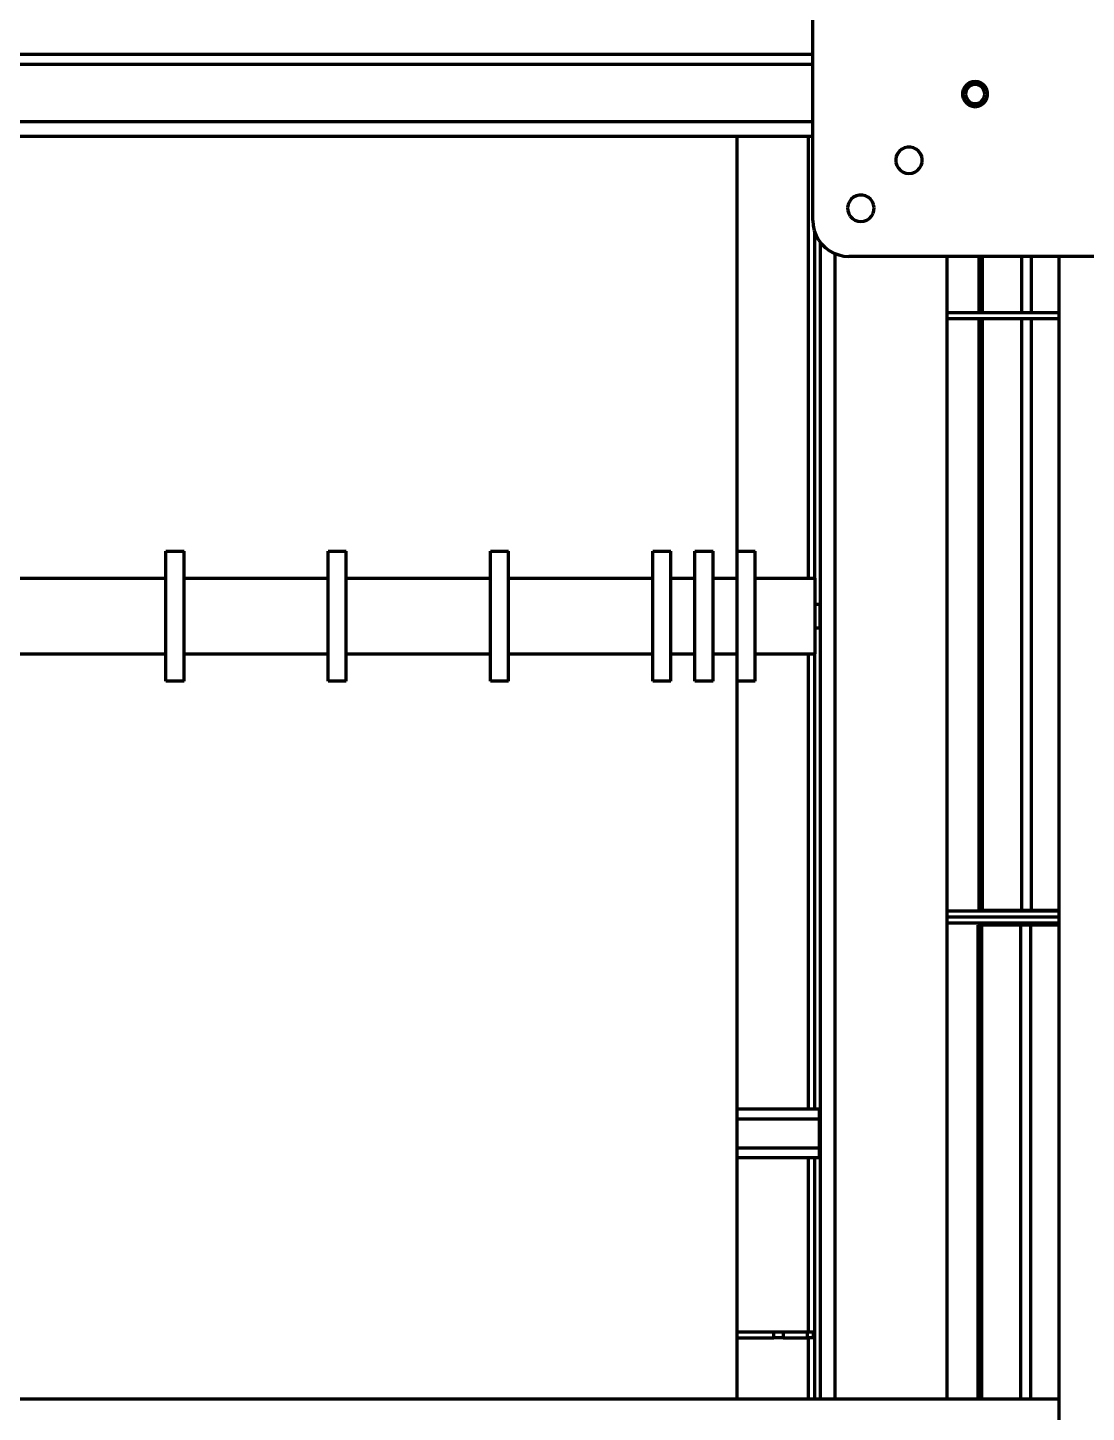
# Model space of a CAD drawing. Header units: millimetres. Extents: x 0 to 594, y 0 to 420.
# Drawn here: x 62.24 to 79.85, y 348.16 to 371.18 of the extents above; entities that cross this region are included whole.
import ezdxf

# ---------------------------------------------------------------- set-up
doc = ezdxf.new("R2010")
doc.units = ezdxf.units.MM

msp = doc.modelspace()

# ---------------------------------------------------------------- linework, layer by layer
at = {"color": 1, "lineweight": 70}
for p, q in [((75.3, 367.98), (75.3, 374.78)), ((75.3, 370.74), (48.78, 370.74)), ((48.78, 370.58), (75.3, 370.58)), ((48.78, 370.58), (75.3, 370.58)), ((48.78, 370.58), (75.3, 370.58)), ((77.861, 370.238), (77.827, 370.2)), ((77.835, 370.194), (77.867, 370.23)), ((77.902, 370.266), (77.861, 370.238)), ((77.867, 370.23), (77.907, 370.258)), ((77.95, 370.284), (77.902, 370.266)), ((77.907, 370.258), (77.952, 370.275)), ((77.957, 370.235), (77.917, 370.217)), ((78, 370.29), (77.95, 370.284)), ((77.952, 370.275), (78, 370.28)), ((78, 370.24), (77.957, 370.235)), ((78.05, 370.284), (78, 370.29)), ((78, 370.28), (78.048, 370.275)), ((78.043, 370.235), (78, 370.24)), ((78.083, 370.217), (78.043, 370.235)), ((78.048, 370.275), (78.093, 370.258)), ((78.098, 370.266), (78.05, 370.284)), ((78.093, 370.258), (78.133, 370.23)), ((78.139, 370.238), (78.098, 370.266)), ((78.133, 370.23), (78.165, 370.194)), ((78.173, 370.2), (78.139, 370.238)), ((77.804, 370.155), (77.792, 370.106)), ((77.792, 370.106), (77.792, 370.055)), ((77.792, 370.055), (77.804, 370.006)), ((77.801, 370.105), (77.813, 370.151)), ((77.801, 370.056), (77.801, 370.105)), ((77.813, 370.01), (77.801, 370.056)), ((77.827, 370.2), (77.804, 370.155)), ((77.804, 370.006), (77.827, 369.961)), ((77.813, 370.151), (77.835, 370.194)), ((77.835, 369.967), (77.813, 370.01)), ((77.843, 370.113), (77.84, 370.07)), ((77.84, 370.07), (77.849, 370.027)), ((77.858, 370.154), (77.843, 370.113)), ((77.849, 370.027), (77.869, 369.988)), ((77.883, 370.19), (77.858, 370.154)), ((77.917, 370.217), (77.883, 370.19)), ((78.117, 370.19), (78.083, 370.217)), ((78.142, 370.154), (78.117, 370.19)), ((78.131, 369.988), (78.151, 370.027)), ((78.157, 370.113), (78.142, 370.154)), ((78.151, 370.027), (78.16, 370.07)), ((78.16, 370.07), (78.157, 370.113)), ((78.165, 370.194), (78.187, 370.151)), ((78.187, 370.01), (78.165, 369.967)), ((78.196, 370.155), (78.173, 370.2)), ((78.173, 369.961), (78.196, 370.006)), ((78.187, 370.151), (78.199, 370.105)), ((78.199, 370.056), (78.187, 370.01)), ((78.208, 370.106), (78.196, 370.155)), ((78.196, 370.006), (78.208, 370.055)), ((78.199, 370.105), (78.199, 370.056)), ((78.208, 370.055), (78.208, 370.106)), ((77.827, 369.961), (77.861, 369.923)), ((77.867, 369.931), (77.835, 369.967)), ((77.861, 369.923), (77.902, 369.895)), ((77.907, 369.903), (77.867, 369.931)), ((77.869, 369.988), (77.899, 369.956)), ((77.899, 369.956), (77.936, 369.934)), ((77.902, 369.895), (77.95, 369.877)), ((77.952, 369.886), (77.907, 369.903)), ((77.936, 369.934), (77.978, 369.922)), ((77.95, 369.877), (78, 369.87)), ((78, 369.88), (77.952, 369.886)), ((77.978, 369.922), (78.022, 369.922)), ((78.048, 369.886), (78, 369.88)), ((78, 369.87), (78.05, 369.877)), ((78.022, 369.922), (78.064, 369.934)), ((78.093, 369.903), (78.048, 369.886)), ((78.05, 369.877), (78.098, 369.895)), ((78.064, 369.934), (78.101, 369.956)), ((78.133, 369.931), (78.093, 369.903)), ((78.098, 369.895), (78.139, 369.923)), ((78.101, 369.956), (78.131, 369.988)), ((78.165, 369.967), (78.133, 369.931)), ((78.139, 369.923), (78.173, 369.961)), ((75.3, 369.62), (48.78, 369.62)), ((48.78, 369.38), (75.3, 369.38)), ((74.04, 362.48), (74.04, 369.38)), ((75.23, 362.03), (75.23, 369.38)), ((76.709, 369.09), (76.689, 369.044)), ((76.74, 369.131), (76.709, 369.09)), ((76.779, 369.164), (76.74, 369.131)), ((76.825, 369.187), (76.779, 369.164)), ((76.874, 369.199), (76.825, 369.187)), ((76.926, 369.199), (76.874, 369.199)), ((76.975, 369.187), (76.926, 369.199)), ((77.021, 369.164), (76.975, 369.187)), ((77.06, 369.131), (77.021, 369.164)), ((77.091, 369.09), (77.06, 369.131)), ((77.111, 369.044), (77.091, 369.09)), ((76.689, 369.044), (76.68, 368.993)), ((76.68, 368.993), (76.683, 368.942)), ((76.683, 368.942), (76.698, 368.893)), ((76.698, 368.893), (76.724, 368.849)), ((76.724, 368.849), (76.759, 368.812)), ((77.041, 368.812), (77.076, 368.849)), ((77.076, 368.849), (77.102, 368.893)), ((77.102, 368.893), (77.117, 368.942)), ((77.12, 368.993), (77.111, 369.044)), ((77.117, 368.942), (77.12, 368.993)), ((76.759, 368.812), (76.801, 368.784)), ((76.801, 368.784), (76.849, 368.766)), ((76.849, 368.766), (76.9, 368.76)), ((76.9, 368.76), (76.951, 368.766)), ((76.951, 368.766), (76.999, 368.784)), ((76.999, 368.784), (77.041, 368.812)), ((76.025, 368.387), (75.979, 368.364)), ((76.074, 368.399), (76.025, 368.387)), ((76.126, 368.399), (76.074, 368.399)), ((76.175, 368.387), (76.126, 368.399)), ((76.221, 368.364), (76.175, 368.387)), ((75.889, 368.244), (75.88, 368.193)), ((75.88, 368.193), (75.883, 368.142)), ((75.909, 368.29), (75.889, 368.244)), ((75.94, 368.331), (75.909, 368.29)), ((75.979, 368.364), (75.94, 368.331)), ((76.26, 368.331), (76.221, 368.364)), ((76.291, 368.29), (76.26, 368.331)), ((76.311, 368.244), (76.291, 368.29)), ((76.32, 368.193), (76.311, 368.244)), ((76.317, 368.142), (76.32, 368.193)), ((75.3, 367.98), (75.306, 367.895)), ((75.883, 368.142), (75.898, 368.093)), ((75.898, 368.093), (75.924, 368.049)), ((75.924, 368.049), (75.959, 368.012)), ((75.959, 368.012), (76.001, 367.984)), ((76.001, 367.984), (76.049, 367.966)), ((76.049, 367.966), (76.1, 367.96)), ((76.1, 367.96), (76.151, 367.966)), ((76.151, 367.966), (76.199, 367.984)), ((76.199, 367.984), (76.241, 368.012)), ((76.241, 368.012), (76.276, 368.049)), ((76.276, 368.049), (76.302, 368.093)), ((76.302, 368.093), (76.317, 368.142)), ((75.306, 367.895), (75.324, 367.811)), ((75.324, 367.811), (75.354, 367.731)), ((75.33, 367.793), (75.33, 362.03)), ((75.354, 367.731), (75.395, 367.656)), ((75.395, 367.656), (75.447, 367.588)), ((75.43, 348.38), (75.43, 367.608)), ((75.447, 367.588), (75.507, 367.527)), ((75.507, 367.527), (75.576, 367.476)), ((75.576, 367.476), (75.651, 367.435)), ((75.651, 367.435), (75.731, 367.405)), ((75.67, 348.38), (75.67, 367.426)), ((75.731, 367.405), (75.815, 367.387)), ((75.815, 367.387), (75.9, 367.38)), ((82.7, 367.38), (75.9, 367.38)), ((77.53, 367.38), (77.53, 348.38)), ((78.06, 367.38), (78.06, 366.45)), ((78.077, 367.38), (78.077, 366.45)), ((78.118, 367.38), (78.118, 366.45)), ((78.769, 367.38), (78.769, 366.45)), ((78.934, 367.38), (78.934, 366.45)), ((79.4, 330.38), (79.4, 367.38)), ((77.53, 366.45), (79.4, 366.45)), ((77.53, 366.35), (79.4, 366.35)), ((78.06, 366.35), (78.06, 356.51)), ((78.077, 366.35), (78.077, 356.51)), ((78.118, 366.35), (78.118, 356.51)), ((78.769, 366.35), (78.769, 356.51)), ((78.934, 366.35), (78.934, 356.51)), ((64.54, 362.453), (64.54, 362.48)), ((64.54, 362.48), (64.84, 362.48)), ((64.54, 362.374), (64.54, 362.453)), ((64.84, 362.453), (64.84, 362.48)), ((64.84, 362.374), (64.84, 362.453)), ((67.24, 362.453), (67.24, 362.48)), ((67.24, 362.48), (67.54, 362.48)), ((67.24, 362.374), (67.24, 362.453)), ((67.54, 362.453), (67.54, 362.48)), ((67.54, 362.374), (67.54, 362.453)), ((69.94, 362.453), (69.94, 362.48)), ((69.94, 362.48), (70.24, 362.48)), ((69.94, 362.374), (69.94, 362.453)), ((70.24, 362.453), (70.24, 362.48)), ((70.24, 362.374), (70.24, 362.453)), ((72.64, 362.453), (72.64, 362.48)), ((72.64, 362.48), (72.94, 362.48)), ((72.64, 362.374), (72.64, 362.453)), ((72.94, 362.453), (72.94, 362.48)), ((72.94, 362.374), (72.94, 362.453)), ((73.34, 362.453), (73.34, 362.48)), ((73.34, 362.48), (73.64, 362.48)), ((73.34, 362.374), (73.34, 362.453)), ((73.64, 362.453), (73.64, 362.48)), ((73.64, 362.374), (73.64, 362.453)), ((74.04, 362.453), (74.04, 362.48)), ((74.04, 362.48), (74.34, 362.48)), ((74.04, 362.374), (74.04, 362.453)), ((74.34, 362.453), (74.34, 362.48)), ((74.34, 362.374), (74.34, 362.453)), ((64.54, 362.245), (64.54, 362.374)), ((64.54, 362.074), (64.54, 362.245)), ((64.84, 362.245), (64.84, 362.374)), ((64.84, 362.074), (64.84, 362.245)), ((67.24, 362.245), (67.24, 362.374)), ((67.24, 362.074), (67.24, 362.245)), ((67.54, 362.245), (67.54, 362.374)), ((67.54, 362.074), (67.54, 362.245)), ((69.94, 362.245), (69.94, 362.374)), ((69.94, 362.074), (69.94, 362.245)), ((70.24, 362.245), (70.24, 362.374)), ((70.24, 362.074), (70.24, 362.245)), ((72.64, 362.245), (72.64, 362.374)), ((72.64, 362.074), (72.64, 362.245)), ((72.94, 362.245), (72.94, 362.374)), ((72.94, 362.074), (72.94, 362.245)), ((73.34, 362.245), (73.34, 362.374)), ((73.34, 362.074), (73.34, 362.245)), ((73.64, 362.245), (73.64, 362.374)), ((73.64, 362.074), (73.64, 362.245)), ((74.04, 362.245), (74.04, 362.374)), ((74.04, 362.074), (74.04, 362.245)), ((74.34, 362.245), (74.34, 362.374)), ((74.34, 362.074), (74.34, 362.245)), ((59.54, 362.03), (64.54, 362.03)), ((64.54, 361.869), (64.54, 362.074)), ((64.84, 361.869), (64.84, 362.074)), ((64.84, 362.03), (67.24, 362.03)), ((67.24, 361.869), (67.24, 362.074)), ((67.54, 361.869), (67.54, 362.074)), ((67.54, 362.03), (69.94, 362.03)), ((69.94, 361.869), (69.94, 362.074)), ((70.24, 361.869), (70.24, 362.074)), ((70.24, 362.03), (72.64, 362.03)), ((72.64, 361.869), (72.64, 362.074)), ((72.94, 361.869), (72.94, 362.074)), ((72.94, 362.03), (73.34, 362.03)), ((73.34, 361.869), (73.34, 362.074)), ((73.64, 361.869), (73.64, 362.074)), ((73.64, 362.03), (74.04, 362.03)), ((74.04, 361.869), (74.04, 362.074)), ((74.34, 361.869), (74.34, 362.074)), ((74.34, 362.03), (75.34, 362.03)), ((75.34, 362.027), (75.34, 362.03)), ((75.34, 362.015), (75.34, 362.027)), ((75.34, 361.995), (75.34, 362.015)), ((75.34, 361.968), (75.34, 361.995)), ((75.34, 361.934), (75.34, 361.968)), ((75.34, 361.893), (75.34, 361.934)), ((64.54, 361.641), (64.54, 361.869)), ((64.84, 361.641), (64.84, 361.869)), ((67.24, 361.641), (67.24, 361.869)), ((67.54, 361.641), (67.54, 361.869)), ((69.94, 361.641), (69.94, 361.869)), ((70.24, 361.641), (70.24, 361.869)), ((72.64, 361.641), (72.64, 361.869)), ((72.94, 361.641), (72.94, 361.869)), ((73.34, 361.641), (73.34, 361.869)), ((73.64, 361.641), (73.64, 361.869)), ((74.04, 361.641), (74.04, 361.869)), ((74.34, 361.641), (74.34, 361.869)), ((75.34, 361.846), (75.34, 361.893)), ((75.34, 361.793), (75.34, 361.846)), ((75.34, 361.736), (75.34, 361.793)), ((75.34, 361.674), (75.34, 361.736)), ((64.54, 361.4), (64.54, 361.641)), ((64.84, 361.4), (64.84, 361.641)), ((67.24, 361.4), (67.24, 361.641)), ((67.54, 361.4), (67.54, 361.641)), ((69.94, 361.4), (69.94, 361.641)), ((70.24, 361.4), (70.24, 361.641)), ((72.64, 361.4), (72.64, 361.641)), ((72.94, 361.4), (72.94, 361.641)), ((73.34, 361.4), (73.34, 361.641)), ((73.64, 361.4), (73.64, 361.641)), ((74.04, 361.4), (74.04, 361.641)), ((74.34, 361.4), (74.34, 361.641)), ((75.34, 361.609), (75.34, 361.674)), ((75.34, 361.541), (75.34, 361.609)), ((75.34, 361.6), (75.42, 361.6)), ((75.34, 361.471), (75.34, 361.541)), ((75.34, 361.4), (75.34, 361.471)), ((75.42, 361.595), (75.42, 361.6)), ((75.42, 361.581), (75.42, 361.595)), ((75.42, 361.557), (75.42, 361.581)), ((75.42, 361.525), (75.42, 361.557)), ((75.42, 361.487), (75.42, 361.525)), ((75.42, 361.445), (75.42, 361.487)), ((64.54, 361.16), (64.54, 361.4)), ((64.84, 361.16), (64.84, 361.4)), ((67.24, 361.16), (67.24, 361.4)), ((67.54, 361.16), (67.54, 361.4)), ((69.94, 361.16), (69.94, 361.4)), ((70.24, 361.16), (70.24, 361.4)), ((72.64, 361.16), (72.64, 361.4)), ((72.94, 361.16), (72.94, 361.4)), ((73.34, 361.16), (73.34, 361.4)), ((73.64, 361.16), (73.64, 361.4)), ((74.04, 361.16), (74.04, 361.4)), ((74.34, 361.16), (74.34, 361.4)), ((75.34, 361.33), (75.34, 361.4)), ((75.34, 361.26), (75.34, 361.33)), ((75.34, 361.192), (75.34, 361.26)), ((75.42, 361.4), (75.42, 361.445)), ((75.42, 361.356), (75.42, 361.4)), ((75.42, 361.314), (75.42, 361.356)), ((75.42, 361.276), (75.42, 361.314)), ((75.42, 361.244), (75.42, 361.276)), ((75.42, 361.22), (75.42, 361.244)), ((64.54, 360.932), (64.54, 361.16)), ((64.84, 360.932), (64.84, 361.16)), ((67.24, 360.932), (67.24, 361.16)), ((67.54, 360.932), (67.54, 361.16)), ((69.94, 360.932), (69.94, 361.16)), ((70.24, 360.932), (70.24, 361.16)), ((72.64, 360.932), (72.64, 361.16)), ((72.94, 360.932), (72.94, 361.16)), ((73.34, 360.932), (73.34, 361.16)), ((73.64, 360.932), (73.64, 361.16)), ((74.04, 360.932), (74.04, 361.16)), ((74.34, 360.932), (74.34, 361.16)), ((75.42, 361.2), (75.34, 361.2)), ((75.34, 361.127), (75.34, 361.192)), ((75.34, 361.065), (75.34, 361.127)), ((75.34, 361.008), (75.34, 361.065)), ((75.42, 361.205), (75.42, 361.22)), ((75.42, 361.2), (75.42, 361.205)), ((64.54, 360.727), (64.54, 360.932)), ((64.84, 360.727), (64.84, 360.932)), ((67.24, 360.727), (67.24, 360.932)), ((67.54, 360.727), (67.54, 360.932)), ((69.94, 360.727), (69.94, 360.932)), ((70.24, 360.727), (70.24, 360.932)), ((72.64, 360.727), (72.64, 360.932)), ((72.94, 360.727), (72.94, 360.932)), ((73.34, 360.727), (73.34, 360.932)), ((73.64, 360.727), (73.64, 360.932)), ((74.04, 360.727), (74.04, 360.932)), ((74.34, 360.727), (74.34, 360.932)), ((75.34, 360.955), (75.34, 361.008)), ((75.34, 360.908), (75.34, 360.955)), ((75.34, 360.867), (75.34, 360.908)), ((75.34, 360.833), (75.34, 360.867)), ((75.34, 360.806), (75.34, 360.833)), ((75.34, 360.786), (75.34, 360.806)), ((75.34, 360.774), (75.34, 360.786)), ((59.54, 360.77), (64.54, 360.77)), ((64.54, 360.556), (64.54, 360.727)), ((64.54, 360.427), (64.54, 360.556)), ((64.84, 360.77), (67.24, 360.77)), ((64.84, 360.556), (64.84, 360.727)), ((64.84, 360.427), (64.84, 360.556)), ((67.24, 360.556), (67.24, 360.727)), ((67.24, 360.427), (67.24, 360.556)), ((67.54, 360.77), (69.94, 360.77)), ((67.54, 360.556), (67.54, 360.727)), ((67.54, 360.427), (67.54, 360.556)), ((69.94, 360.556), (69.94, 360.727)), ((69.94, 360.427), (69.94, 360.556)), ((70.24, 360.77), (72.64, 360.77)), ((70.24, 360.556), (70.24, 360.727)), ((70.24, 360.427), (70.24, 360.556)), ((72.64, 360.556), (72.64, 360.727)), ((72.64, 360.427), (72.64, 360.556)), ((72.94, 360.77), (73.34, 360.77)), ((72.94, 360.556), (72.94, 360.727)), ((72.94, 360.427), (72.94, 360.556)), ((73.34, 360.556), (73.34, 360.727)), ((73.34, 360.427), (73.34, 360.556)), ((73.64, 360.77), (74.04, 360.77)), ((73.64, 360.556), (73.64, 360.727)), ((73.64, 360.427), (73.64, 360.556)), ((74.04, 360.556), (74.04, 360.727)), ((74.04, 360.427), (74.04, 360.556)), ((74.34, 360.77), (75.34, 360.77)), ((74.34, 360.556), (74.34, 360.727)), ((74.34, 360.427), (74.34, 360.556)), ((75.23, 353.2), (75.23, 360.77)), ((75.33, 360.77), (75.33, 353.2)), ((75.34, 360.77), (75.34, 360.774)), ((64.54, 360.348), (64.54, 360.427)), ((64.54, 360.32), (64.54, 360.348)), ((64.84, 360.32), (64.54, 360.32)), ((64.84, 360.348), (64.84, 360.427)), ((64.84, 360.32), (64.84, 360.348)), ((67.24, 360.348), (67.24, 360.427)), ((67.24, 360.32), (67.24, 360.348)), ((67.54, 360.32), (67.24, 360.32)), ((67.54, 360.348), (67.54, 360.427)), ((67.54, 360.32), (67.54, 360.348)), ((69.94, 360.348), (69.94, 360.427)), ((69.94, 360.32), (69.94, 360.348)), ((70.24, 360.32), (69.94, 360.32)), ((70.24, 360.348), (70.24, 360.427)), ((70.24, 360.32), (70.24, 360.348)), ((72.64, 360.348), (72.64, 360.427)), ((72.64, 360.32), (72.64, 360.348)), ((72.94, 360.32), (72.64, 360.32)), ((72.94, 360.348), (72.94, 360.427)), ((72.94, 360.32), (72.94, 360.348)), ((73.34, 360.348), (73.34, 360.427)), ((73.34, 360.32), (73.34, 360.348)), ((73.64, 360.32), (73.34, 360.32)), ((73.64, 360.348), (73.64, 360.427)), ((73.64, 360.32), (73.64, 360.348)), ((74.04, 360.348), (74.04, 360.427)), ((74.04, 360.32), (74.04, 360.348)), ((74.34, 360.32), (74.04, 360.32)), ((74.04, 348.38), (74.04, 360.32)), ((74.34, 360.348), (74.34, 360.427)), ((74.34, 360.32), (74.34, 360.348)), ((77.53, 356.5), (79.4, 356.5)), ((78.061, 356.51), (78.06, 356.51)), ((78.06, 356.51), (78.06, 356.51)), ((78.06, 356.51), (78.06, 356.51)), ((78.06, 356.51), (78.06, 356.51)), ((78.06, 356.51), (78.061, 356.51)), ((78.062, 356.51), (78.061, 356.51)), ((78.061, 356.51), (78.061, 356.51)), ((78.061, 356.51), (78.063, 356.51)), ((78.063, 356.51), (78.062, 356.51)), ((78.064, 356.51), (78.063, 356.51)), ((78.063, 356.51), (78.065, 356.51)), ((78.065, 356.51), (78.064, 356.51)), ((78.067, 356.51), (78.065, 356.51)), ((78.065, 356.51), (78.068, 356.51)), ((78.069, 356.51), (78.067, 356.51)), ((78.068, 356.51), (78.071, 356.51)), ((78.07, 356.51), (78.069, 356.51)), ((78.072, 356.51), (78.07, 356.51)), ((78.071, 356.51), (78.075, 356.51)), ((78.075, 356.51), (78.072, 356.51)), ((78.077, 356.51), (78.075, 356.51)), ((78.075, 356.51), (78.08, 356.51)), ((78.08, 356.51), (78.085, 356.51)), ((78.085, 356.51), (78.091, 356.51)), ((78.091, 356.51), (78.097, 356.51)), ((78.097, 356.51), (78.104, 356.51)), ((78.104, 356.51), (78.111, 356.51)), ((78.111, 356.51), (78.118, 356.51)), ((78.118, 356.51), (78.769, 356.51)), ((78.769, 356.51), (78.781, 356.51)), ((78.781, 356.51), (78.794, 356.51)), ((78.794, 356.51), (78.807, 356.51)), ((78.807, 356.51), (78.82, 356.51)), ((78.82, 356.51), (78.834, 356.51)), ((78.834, 356.51), (78.847, 356.51)), ((78.847, 356.51), (78.86, 356.51)), ((78.86, 356.51), (78.873, 356.51)), ((78.873, 356.51), (78.885, 356.51)), ((78.885, 356.51), (78.897, 356.51)), ((78.897, 356.51), (78.908, 356.51)), ((78.908, 356.51), (78.918, 356.51)), ((78.918, 356.51), (78.927, 356.51)), ((78.927, 356.51), (78.934, 356.51)), ((78.934, 356.51), (79.4, 356.51)), ((77.53, 356.4), (79.4, 356.4)), ((77.53, 356.4), (79.4, 356.4)), ((77.53, 356.3), (79.4, 356.3)), ((78.048, 356.26), (78.047, 356.26)), ((78.047, 356.26), (78.047, 356.26)), ((78.047, 356.26), (78.048, 356.26)), ((78.047, 356.26), (78.047, 348.38)), ((78.049, 356.26), (78.048, 356.26)), ((78.048, 356.26), (78.048, 356.26)), ((78.048, 356.26), (78.049, 356.26)), ((78.05, 356.26), (78.049, 356.26)), ((78.049, 356.26), (78.049, 356.26)), ((78.049, 356.26), (78.05, 356.26)), ((78.052, 356.26), (78.05, 356.26)), ((78.05, 356.26), (78.052, 356.26)), ((78.055, 356.26), (78.052, 356.26)), ((78.052, 356.26), (78.053, 356.26)), ((78.053, 356.26), (78.054, 356.26)), ((78.054, 356.26), (78.056, 356.26)), ((78.059, 356.26), (78.055, 356.26)), ((78.056, 356.26), (78.058, 356.26)), ((78.058, 356.26), (78.06, 356.26)), ((78.063, 356.26), (78.059, 356.26)), ((78.06, 356.26), (78.062, 356.26)), ((78.062, 356.26), (78.064, 356.26)), ((78.067, 356.26), (78.063, 356.26)), ((78.064, 356.26), (78.064, 348.38)), ((78.073, 356.26), (78.067, 356.26)), ((78.078, 356.26), (78.073, 356.26)), ((78.084, 356.26), (78.078, 356.26)), ((78.091, 356.26), (78.084, 356.26)), ((78.098, 356.26), (78.091, 356.26)), ((78.105, 356.26), (78.098, 356.26)), ((78.757, 356.26), (78.105, 356.26)), ((78.105, 356.26), (78.105, 348.38)), ((78.769, 356.26), (78.757, 356.26)), ((78.757, 356.26), (78.757, 348.38)), ((78.781, 356.26), (78.769, 356.26)), ((78.794, 356.26), (78.781, 356.26)), ((78.808, 356.26), (78.794, 356.26)), ((78.821, 356.26), (78.808, 356.26)), ((78.834, 356.26), (78.821, 356.26)), ((78.848, 356.26), (78.834, 356.26)), ((78.861, 356.26), (78.848, 356.26)), ((78.873, 356.26), (78.861, 356.26)), ((78.885, 356.26), (78.873, 356.26)), ((78.895, 356.26), (78.885, 356.26)), ((78.905, 356.26), (78.895, 356.26)), ((78.914, 356.26), (78.905, 356.26)), ((78.922, 356.26), (78.914, 356.26)), ((79.4, 356.26), (78.922, 356.26)), ((78.922, 356.26), (78.922, 348.38)), ((75.41, 353.2), (74.04, 353.2)), ((75.41, 353.199), (75.41, 353.2)), ((75.41, 353.196), (75.41, 353.199)), ((75.41, 353.192), (75.41, 353.196)), ((75.41, 353.185), (75.41, 353.192)), ((75.41, 353.176), (75.41, 353.185)), ((74.04, 353.04), (75.41, 353.04)), ((75.41, 353.166), (75.41, 353.176)), ((75.41, 353.154), (75.41, 353.166)), ((75.41, 353.14), (75.41, 353.154)), ((75.41, 353.126), (75.41, 353.14)), ((75.41, 353.11), (75.41, 353.126)), ((75.41, 353.093), (75.41, 353.11)), ((75.41, 353.076), (75.41, 353.093)), ((75.41, 353.058), (75.41, 353.076)), ((75.41, 353.04), (75.41, 353.058)), ((75.41, 352.56), (75.41, 353.04)), ((74.04, 352.56), (75.41, 352.56)), ((75.41, 352.543), (75.41, 352.56)), ((75.41, 352.525), (75.41, 352.543)), ((75.41, 352.508), (75.41, 352.525)), ((75.41, 352.491), (75.41, 352.508)), ((74.04, 352.4), (75.41, 352.4)), ((74.04, 352.4), (75.41, 352.4)), ((75.23, 349.5), (75.23, 352.4)), ((75.33, 352.4), (75.33, 348.38)), ((75.41, 352.475), (75.41, 352.491)), ((75.41, 352.461), (75.41, 352.475)), ((75.41, 352.447), (75.41, 352.461)), ((75.41, 352.435), (75.41, 352.447)), ((75.41, 352.425), (75.41, 352.435)), ((75.41, 352.416), (75.41, 352.425)), ((75.41, 352.409), (75.41, 352.416)), ((75.41, 352.404), (75.41, 352.409)), ((75.41, 352.401), (75.41, 352.404)), ((75.41, 352.4), (75.41, 352.401)), ((74.04, 349.5), (74.089, 349.5)), ((74.089, 349.5), (74.137, 349.5)), ((74.137, 349.5), (74.185, 349.5)), ((74.185, 349.5), (74.231, 349.5)), ((74.231, 349.5), (74.277, 349.5)), ((74.277, 349.5), (74.323, 349.5)), ((74.323, 349.5), (74.367, 349.5)), ((74.367, 349.5), (74.41, 349.5)), ((74.41, 349.5), (74.453, 349.5)), ((74.453, 349.5), (74.495, 349.5)), ((74.495, 349.5), (74.535, 349.5)), ((74.535, 349.5), (74.575, 349.5)), ((74.575, 349.5), (74.614, 349.5)), ((74.614, 349.5), (74.652, 349.5)), ((74.652, 349.5), (74.66, 349.5)), ((74.652, 349.4), (74.652, 349.5)), ((74.66, 349.5), (74.669, 349.5)), ((74.669, 349.5), (74.679, 349.5)), ((74.679, 349.5), (74.689, 349.5)), ((74.689, 349.5), (74.699, 349.5)), ((74.699, 349.5), (74.71, 349.5)), ((74.71, 349.5), (74.721, 349.5)), ((74.721, 349.5), (74.732, 349.5)), ((74.732, 349.5), (74.744, 349.5)), ((74.744, 349.5), (74.756, 349.5)), ((74.756, 349.5), (74.768, 349.5)), ((74.768, 349.5), (74.78, 349.5)), ((74.78, 349.5), (74.793, 349.5)), ((74.793, 349.5), (74.805, 349.5)), ((74.805, 349.5), (75.21, 349.5)), ((74.805, 349.5), (74.805, 349.4)), ((75.21, 349.5), (75.221, 349.5)), ((75.21, 349.4), (75.21, 349.5)), ((75.221, 349.5), (75.232, 349.5)), ((75.232, 349.5), (75.243, 349.5)), ((75.243, 349.5), (75.253, 349.5)), ((75.253, 349.5), (75.263, 349.5)), ((75.263, 349.5), (75.272, 349.5)), ((75.272, 349.5), (75.281, 349.5)), ((75.281, 349.5), (75.288, 349.5)), ((75.288, 349.5), (75.295, 349.5)), ((75.295, 349.5), (75.3, 349.5)), ((75.3, 349.5), (75.304, 349.5)), ((75.304, 349.5), (75.307, 349.5)), ((75.307, 349.5), (75.309, 349.5)), ((75.309, 349.5), (75.31, 349.5)), ((75.31, 349.5), (75.31, 349.4)), ((75.31, 349.4), (75.31, 349.5)), ((74.04, 349.4), (74.089, 349.4)), ((74.089, 349.4), (74.137, 349.4)), ((74.137, 349.4), (74.185, 349.4)), ((74.185, 349.4), (74.231, 349.4)), ((74.231, 349.4), (74.277, 349.4)), ((74.277, 349.4), (74.323, 349.4)), ((74.323, 349.4), (74.367, 349.4)), ((74.367, 349.4), (74.41, 349.4)), ((74.41, 349.4), (74.453, 349.4)), ((74.453, 349.4), (74.495, 349.4)), ((74.495, 349.4), (74.535, 349.4)), ((74.535, 349.4), (74.575, 349.4)), ((74.575, 349.4), (74.614, 349.4)), ((74.614, 349.4), (74.652, 349.4)), ((74.66, 349.4), (74.652, 349.4)), ((74.669, 349.4), (74.66, 349.4)), ((74.679, 349.4), (74.669, 349.4)), ((74.689, 349.4), (74.679, 349.4)), ((74.699, 349.4), (74.689, 349.4)), ((74.71, 349.4), (74.699, 349.4)), ((74.721, 349.4), (74.71, 349.4)), ((74.732, 349.4), (74.721, 349.4)), ((74.744, 349.4), (74.732, 349.4)), ((74.756, 349.4), (74.744, 349.4)), ((74.768, 349.4), (74.756, 349.4)), ((74.78, 349.4), (74.768, 349.4)), ((74.793, 349.4), (74.78, 349.4)), ((74.805, 349.4), (74.793, 349.4)), ((74.805, 349.4), (75.21, 349.4)), ((75.221, 349.4), (75.21, 349.4)), ((75.232, 349.4), (75.221, 349.4)), ((75.23, 348.38), (75.23, 349.4)), ((75.243, 349.4), (75.232, 349.4)), ((75.253, 349.4), (75.243, 349.4)), ((75.263, 349.4), (75.253, 349.4)), ((75.272, 349.4), (75.263, 349.4)), ((75.281, 349.4), (75.272, 349.4)), ((75.288, 349.4), (75.281, 349.4)), ((75.295, 349.4), (75.288, 349.4)), ((75.3, 349.4), (75.295, 349.4)), ((75.304, 349.4), (75.3, 349.4)), ((75.307, 349.4), (75.304, 349.4)), ((75.309, 349.4), (75.307, 349.4)), ((75.31, 349.4), (75.309, 349.4)), ((79.4, 348.38), (44.68, 348.38))]:
    msp.add_line(p, q, dxfattribs=at)

doc.saveas('drawing.dxf')
